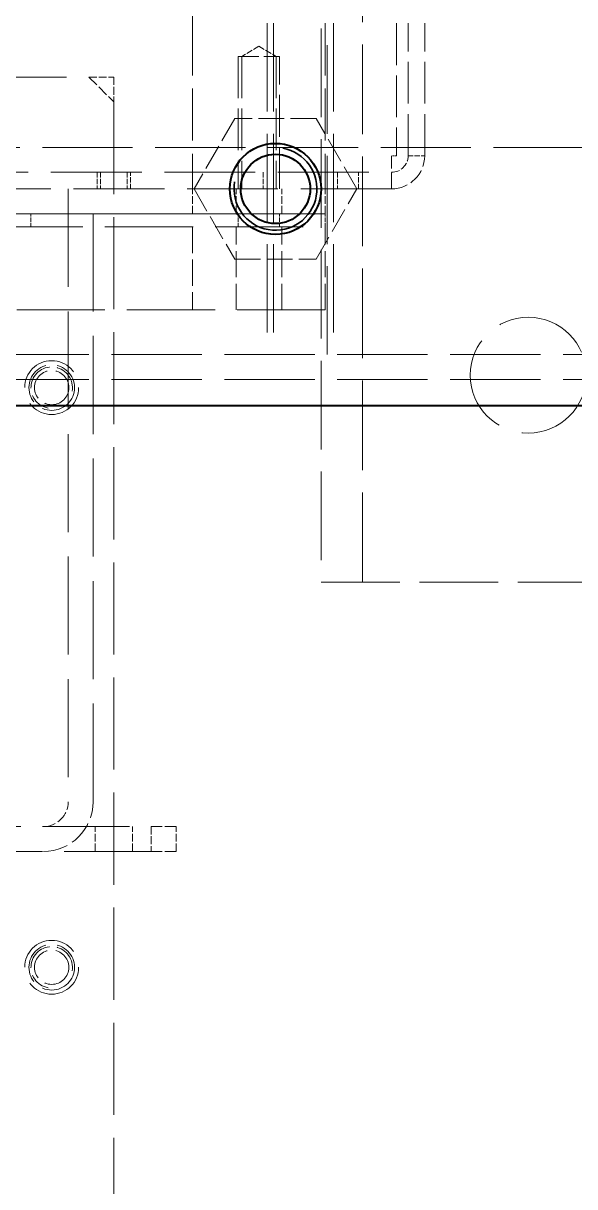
# Model space of a CAD drawing. Header units: millimetres. Extents: x 0 to 5945, y 0 to 4205.
# Drawn here: x 2025.5 to 2092, y 2177.5 to 2318 of the extents above; entities that cross this region are included whole.
import ezdxf

# ---------------------------------------------------------------- set-up
doc = ezdxf.new("R2010")
doc.units = ezdxf.units.MM
doc.header["$LTSCALE"] = 5
doc.linetypes.add('DASHED', pattern=[0.2067, 0.1654, -0.0413])
for name, color, linetype, lineweight in [('가려진 것(ISO)', 2, 'DASHED', 18), ('가시적인 것(ISO)', 3, 'Continuous', 40), ('가시적인 좁은 것(ISO)', 3, 'Continuous', 35)]:
    doc.layers.add(name, color=color, linetype=linetype, lineweight=lineweight)

msp = doc.modelspace()

# ---------------------------------------------------------------- linework, layer by layer
at = {"layer": '가려진 것(ISO)', "ltscale": 13.090868}
msp.add_line((2066.376, 2250.457), (2066.376, 2940.457), dxfattribs=at)
at = {"layer": '가려진 것(ISO)', "ltscale": 12.940494}
msp.add_line((2061.376, 2919.157), (2061.376, 2250.457), dxfattribs=at)
at = {"layer": '가려진 것(ISO)', "ltscale": 1.218906}
msp.add_line((2045.876, 2317.957), (2045.876, 2321.157), dxfattribs=at)
at = {"layer": '가려진 것(ISO)', "ltscale": 7.618686}
for p, q in [((2045.876, 2317.957), (2045.876, 2297.957)), ((2061.876, 2317.957), (2061.876, 2297.957))]:
    msp.add_line(p, q, dxfattribs=at)
at = {"layer": '가려진 것(ISO)', "ltscale": 12.901145}
for p, q in [((2054.876, 2317.957), (2054.876, 2277.957)), ((2055.62, 2317.957), (2055.62, 2277.957)), ((2062.132, 2277.957), (2062.132, 2317.957)), ((2062.876, 2317.957), (2062.876, 2277.957))]:
    msp.add_line(p, q, dxfattribs=at)
at = {"layer": '가려진 것(ISO)', "ltscale": 6.094929}
for p, q in [((2070.462, 2317.957), (2070.462, 2301.957)), ((2071.876, 2301.957), (2071.876, 2317.957)), ((2073.876, 2301.957), (2073.876, 2317.957)), ((2051.376, 2313.957), (2051.376, 2297.957)), ((2051.809, 2313.957), (2051.809, 2297.957)), ((2055.943, 2313.957), (2055.943, 2297.957)), ((2056.376, 2297.957), (2056.376, 2313.957))]:
    msp.add_line(p, q, dxfattribs=at)
at = {"layer": '가려진 것(ISO)', "ltscale": 0.918509}
for q in [(2051.809, 2313.957), (2055.943, 2313.957)]:
    msp.add_line((2053.876, 2315.199), q, dxfattribs=at)
at = {"layer": '가려진 것(ISO)', "ltscale": 2.991791}
msp.add_line((2051.376, 2313.957), (2056.376, 2313.957), dxfattribs=at)
at = {"layer": '가려진 것(ISO)', "ltscale": 13.096966}
msp.add_line((1654.376, 2311.457), (2033.376, 2311.457), dxfattribs=at)
at = {"layer": '가려진 것(ISO)', "ltscale": 1.142718}
for p, q in [((2033.376, 2311.457), (2036.376, 2311.457)), ((2036.376, 2311.457), (2036.376, 2308.457)), ((2045.876, 2294.957), (2045.876, 2297.957)), ((2051.126, 2294.957), (2051.126, 2297.957)), ((2056.626, 2294.957), (2056.626, 2297.957)), ((2061.876, 2294.957), (2061.876, 2297.957)), ((2034.126, 2217.957), (2034.126, 2220.957)), ((2038.626, 2217.957), (2038.626, 2220.957)), ((2040.876, 2220.957), (2040.876, 2217.957)), ((2043.876, 2217.957), (2043.876, 2220.957))]:
    msp.add_line(p, q, dxfattribs=at)
at = {"layer": '가려진 것(ISO)', "ltscale": 1.616089}
for p, q in [((2033.376, 2311.457), (2036.376, 2308.457)), ((2043.876, 2220.957), (2040.876, 2220.957)), ((2040.876, 2217.957), (2043.876, 2217.957))]:
    msp.add_line(p, q, dxfattribs=at)
at = {"layer": '가려진 것(ISO)', "ltscale": 13.449444}
msp.add_line((2036.376, 2308.457), (2036.376, 2169.457), dxfattribs=at)
at = {"layer": '가려진 것(ISO)', "ltscale": 3.738802}
for p, q in [((2050.969, 2306.457), (2046.061, 2297.957)), ((2060.784, 2306.457), (2050.969, 2306.457)), ((2065.691, 2297.957), (2060.784, 2306.457)), ((2046.061, 2297.957), (2050.969, 2289.457)), ((2060.784, 2289.457), (2065.691, 2297.957)), ((2050.969, 2289.457), (2060.784, 2289.457))]:
    msp.add_line(p, q, dxfattribs=at)
at = {"layer": '가려진 것(ISO)', "ltscale": 13.164261}
msp.add_line((2133.876, 2302.957), (1875.376, 2302.957), dxfattribs=at)
at = {"layer": '가려진 것(ISO)', "ltscale": 2.393412}
msp.add_line((2069.876, 2297.957), (2069.876, 2301.957), dxfattribs=at)
at = {"layer": '가려진 것(ISO)', "ltscale": 0.223049}
msp.add_line((2070.462, 2301.957), (2069.876, 2301.957), dxfattribs=at)
at = {"layer": '가려진 것(ISO)', "ltscale": 0.761779}
for p, q in [((2071.876, 2301.957), (2073.876, 2301.957)), ((2034.376, 2299.957), (2034.376, 2297.957)), ((2034.755, 2299.957), (2034.755, 2297.957)), ((2037.997, 2299.957), (2037.997, 2297.957)), ((2038.376, 2297.957), (2038.376, 2299.957)), ((2054.376, 2299.957), (2054.376, 2297.957)), ((2063.376, 2299.957), (2063.376, 2297.957)), ((2065.876, 2297.957), (2065.876, 2299.957))]:
    msp.add_line(p, q, dxfattribs=at)
at = {"layer": '가려진 것(ISO)', "ltscale": 13.252995}
for p, q in [((1617.876, 2299.957), (2069.876, 2299.957)), ((2069.876, 2297.957), (1617.876, 2297.957))]:
    msp.add_line(p, q, dxfattribs=at)
at = {"layer": '가려진 것(ISO)', "ltscale": 14.320271}
for p, q in [((2030.876, 2297.957), (2030.876, 2223.957)), ((2033.876, 2223.957), (2033.876, 2297.957))]:
    msp.add_line(p, q, dxfattribs=at)
at = {"layer": '가려진 것(ISO)', "ltscale": 12.855488}
for p, q in [((1875.873, 2294.957), (2061.879, 2294.957)), ((1875.873, 2293.357), (2061.879, 2293.357))]:
    msp.add_line(p, q, dxfattribs=at)
at = {"layer": '가려진 것(ISO)', "ltscale": 12.855069}
for p, q in [((2061.876, 2294.957), (1875.876, 2294.957)), ((1875.876, 2293.357), (2061.876, 2293.357)), ((2061.876, 2283.357), (1875.876, 2283.357))]:
    msp.add_line(p, q, dxfattribs=at)
at = {"layer": '가려진 것(ISO)', "ltscale": 0.609403}
for p, q in [((2026.347, 2293.357), (2026.347, 2294.957)), ((2051.377, 2293.357), (2051.377, 2294.957)), ((2056.377, 2293.357), (2056.377, 2294.957)), ((2061.879, 2293.357), (2061.879, 2294.957))]:
    msp.add_line(p, q, dxfattribs=at)
at = {"layer": '가려진 것(ISO)', "ltscale": 3.809293}
for p, q in [((2045.876, 2293.357), (2045.876, 2283.357)), ((2051.126, 2283.357), (2051.126, 2293.357)), ((2056.626, 2283.357), (2056.626, 2293.357)), ((2061.876, 2283.357), (2061.876, 2293.357))]:
    msp.add_line(p, q, dxfattribs=at)
at = {"layer": '가려진 것(ISO)', "ltscale": 13.17814}
for p, q in [((1464.076, 2277.957), (2158.676, 2277.957)), ((1464.076, 2274.957), (2158.676, 2274.957))]:
    msp.add_line(p, q, dxfattribs=at)
at = {"layer": '가려진 것(ISO)', "ltscale": 11.490082}
msp.add_line((2061.376, 2250.457), (2108.876, 2250.457), dxfattribs=at)
at = {"layer": '가려진 것(ISO)', "ltscale": 12.666578}
for p, q in [((1896.876, 2220.957), (2040.876, 2220.957)), ((2040.876, 2217.957), (1896.876, 2217.957))]:
    msp.add_line(p, q, dxfattribs=at)
at = {"layer": '가려진 것(ISO)', "ltscale": 14.212656}
msp.add_circle((2086.376, 2275.457), 7, dxfattribs=at)
at = {"layer": '가려진 것(ISO)', "ltscale": 9.879222}
for centre in [(2028.876, 2273.957), (2028.876, 2203.957)]:
    msp.add_circle(centre, 3.25, dxfattribs=at)
at = {"layer": '가려진 것(ISO)', "ltscale": 6.582059}
for centre in [(2028.876, 2273.957), (2028.876, 2203.957)]:
    msp.add_circle(centre, 2.75, dxfattribs=at)
at = {"layer": '가려진 것(ISO)', "ltscale": 4.94729}
for centre in [(2028.876, 2273.957), (2028.876, 2203.957)]:
    msp.add_circle(centre, 2.067, dxfattribs=at)
at = {"layer": '가려진 것(ISO)', "ltscale": 2.393412}
msp.add_arc((2069.876, 2301.957), 4, 270, 0, dxfattribs=at)
at = {"layer": '가려진 것(ISO)', "ltscale": 1.196656}
msp.add_arc((2069.876, 2301.957), 2, 270, 0, dxfattribs=at)
at = {"layer": '가려진 것(ISO)', "ltscale": 4.487736}
for centre in [(2028.876, 2273.957), (2028.876, 2203.957)]:
    msp.add_arc(centre, 2.5, 350, 260, dxfattribs=at)
at = {"layer": '가려진 것(ISO)', "ltscale": 1.795034}
msp.add_arc((2027.876, 2223.957), 3, 270, 0, dxfattribs=at)
at = {"layer": '가려진 것(ISO)', "ltscale": 3.590168}
msp.add_arc((2027.876, 2223.957), 6, 270, 0, dxfattribs=at)
at = {"layer": '가시적인 것(ISO)'}
msp.add_line((2158.676, 2271.757), (1464.076, 2271.757), dxfattribs=at)
for radius in [5.5, 4.188]:
    msp.add_circle((2055.876, 2297.957), radius, dxfattribs=at)
at = {"layer": '가시적인 좁은 것(ISO)'}
msp.add_arc((2055.876, 2297.957), 5, 170, 80, dxfattribs=at)

doc.saveas('drawing.dxf')
